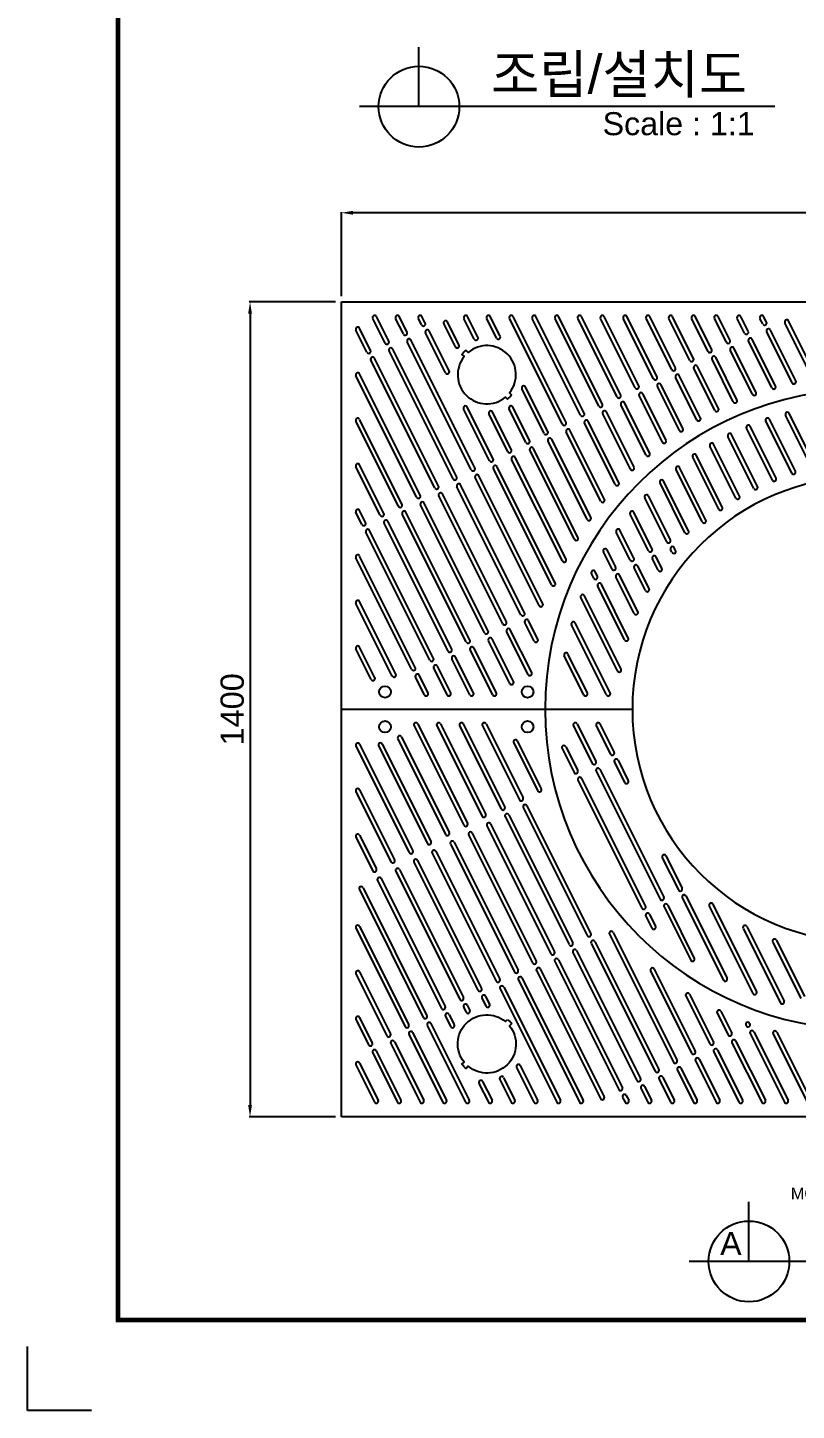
# Model space of a CAD drawing. Header units: millimetres. Extents: x 20003 to 26523, y -49763 to -45153.
# Drawn here: x 20003 to 21324, y -49763 to -47387 of the extents above; entities that cross this region are included whole.
import ezdxf
from ezdxf.enums import TextEntityAlignment as Align

# ---------------------------------------------------------------- set-up
doc = ezdxf.new("R2010")
doc.units = ezdxf.units.MM
doc.layers.add('LAYOUT', color=7, linetype='Continuous')
doc.layers.add('TEXT', color=7, linetype='Continuous')
doc.styles.get("Standard").update_dxf_attribs({"font": 'arial.ttf'})
doc.dimstyles.new('ISO-25', dxfattribs={"dimtxt": 40, "dimasz": 20, "dimexe": 1.25, "dimexo": 10, "dimgap": 10, "dimtad": 1, "dimdec": 0, "dimtxsty": 'Standard', "dimcen": 2.5, "dimclrd": 3, "dimclre": 3, "dimclrt": 3, "dimadec": 0, "dimazin": 0, "dimtfac": 1, "dimtdec": 0, "dimtmove": 0, "dimatfit": 3, "dimfxl": 0, "dimarcsym": 0})

# ---------------------------------------------------------------- blocks, each defined once
blk = doc.blocks.new('*D41')
at = {"color": 3, "lineweight": -2, "transparency": 16777216}
for p, q in [((20542, -47848.4), (20542, -47703.9)), ((22322, -47705.1), (20562, -47705.1)), ((22342, -47848.4), (22342, -47703.9))]:
    blk.add_line(p, q, dxfattribs=at)
at = {"color": 3, "transparency": 16777216}
for points in [[(20562, -47701.8), (20562, -47708.5), (20542, -47705.1)], [(22322, -47701.8), (22322, -47708.5), (22342, -47705.1)]]:
    blk.add_solid(points, dxfattribs=at)
at = {"layer": 'Defpoints', "color": 0, "transparency": 16777216}
for p in [(20542, -47705.1), (20542, -47858.4), (22342, -47858.4)]:
    blk.add_point(p, dxfattribs=at)
at = {"color": 3, "transparency": 16777216, "insert": (21442, -47674.7), "char_height": 40, "attachment_point": 5}
blk.add_mtext('1800', dxfattribs=at)
blk = doc.blocks.new('*D42')
at = {"color": 3, "lineweight": -2, "transparency": 16777216}
for p, q in [((20532, -47858.4), (20383.8, -47858.4)), ((20385.1, -47878.4), (20385.1, -49238.4)), ((20532, -49258.4), (20383.8, -49258.4))]:
    blk.add_line(p, q, dxfattribs=at)
at = {"color": 3, "transparency": 16777216}
for points in [[(20381.8, -47878.4), (20388.4, -47878.4), (20385.1, -47858.4)], [(20381.8, -49238.4), (20388.4, -49238.4), (20385.1, -49258.4)]]:
    blk.add_solid(points, dxfattribs=at)
at = {"layer": 'Defpoints', "color": 0, "transparency": 16777216}
for p in [(20542, -47858.4), (20385.1, -49258.4), (20542, -49258.4)]:
    blk.add_point(p, dxfattribs=at)
at = {"color": 3, "transparency": 16777216, "insert": (20354.7, -48558.4), "char_height": 40, "attachment_point": 5, "rotation": 90}
blk.add_mtext('1400', dxfattribs=at)

msp = doc.modelspace()

# ---------------------------------------------------------------- linework, layer by layer
for p, q in [((20675.3, -47522.7), (20675.3, -47420.4)), ((21286.6, -47522.7), (20572.9, -47522.7)), ((20542, -48558.4), (20542, -47858.4)), ((20542, -47858.4), (22342, -47858.4)), ((20617.3, -47929.1), (20596, -47886.5)), ((20623.6, -47926), (20602.3, -47883.4)), ((20648.6, -47913.4), (20635.1, -47886.5)), ((20654.9, -47910.3), (20641.4, -47883.4)), ((20679.9, -47897.8), (20674.3, -47886.5)), ((20686.2, -47894.7), (20680.5, -47883.4)), ((20737.9, -47935.4), (20717.9, -47895.5)), ((20744.1, -47932.3), (20724.2, -47892.4)), ((20770.3, -47922.1), (20752.5, -47886.5)), ((20776.6, -47918.9), (20758.8, -47883.4)), ((20808.7, -47920.6), (20791.7, -47886.5)), ((20815, -47917.4), (20797.9, -47883.4)), ((20921.8, -48068.5), (20830.8, -47886.5)), ((20928, -48065.3), (20837.1, -47883.4)), ((20953.1, -48052.8), (20869.9, -47886.5)), ((20959.3, -48049.7), (20876.2, -47883.4)), ((20984.4, -48037.2), (20909.1, -47886.5)), ((20990.6, -48034), (20915.3, -47883.4)), ((21015.7, -48021.5), (20948.2, -47886.5)), ((21022, -48018.4), (20954.4, -47883.4)), ((21047, -48005.9), (20987.3, -47886.5)), ((21053.3, -48002.7), (20993.6, -47883.4)), ((21078.3, -47990.2), (21026.4, -47886.5)), ((21084.6, -47987.1), (21032.7, -47883.4)), ((21109.6, -47974.5), (21065.6, -47886.5)), ((21115.9, -47971.4), (21071.8, -47883.4)), ((21140.9, -47958.9), (21104.7, -47886.5)), ((21147.2, -47955.8), (21111, -47883.4)), ((21172.2, -47943.2), (21143.8, -47886.5)), ((21178.5, -47940.1), (21150.1, -47883.4)), ((21203.5, -47927.6), (21183, -47886.5)), ((21209.8, -47924.5), (21189.2, -47883.4)), ((21234.8, -47911.9), (21222.1, -47886.5)), ((21241.1, -47908.8), (21228.4, -47883.4)), ((21266.1, -47896.2), (21261.2, -47886.5)), ((21272.4, -47893.1), (21267.5, -47883.4)), ((21352.3, -47990.4), (21304.1, -47894)), ((21358.6, -47987.3), (21310.4, -47890.9)), ((20586, -47944.7), (20567, -47906.7)), ((20592.3, -47941.6), (20573.2, -47903.5)), ((20721, -47980), (20686.6, -47911.2)), ((20727.3, -47976.9), (20692.9, -47908.1)), ((21288.2, -48003), (21247.8, -47922.2)), ((21316.6, -47997.2), (21272.8, -47909.7)), ((21322.9, -47994.1), (21279.1, -47906.6)), ((20733.9, -48162.4), (20624, -47942.5)), ((20740.2, -48159.2), (20630.3, -47939.4)), ((20765.3, -48146.7), (20655.3, -47926.9)), ((20771.5, -48143.6), (20661.6, -47923.7)), ((21248.2, -48017), (21210.2, -47941)), ((21254.5, -48013.9), (21216.5, -47937.9)), ((21281.9, -48006.1), (21241.5, -47925.4)), ((20702.6, -48178), (20592.7, -47958.2)), ((20708.9, -48174.9), (20599, -47955)), ((21190, -48041.5), (21153.9, -47969.2)), ((21215.5, -48029.8), (21178.9, -47956.7)), ((21221.8, -48026.7), (21185.2, -47953.5)), ((20671.3, -48193.7), (20567, -47984.9)), ((20677.6, -48190.6), (20573.2, -47981.8)), ((21152.8, -48060.9), (21116.3, -47988)), ((21159.1, -48057.8), (21122.6, -47984.8)), ((21183.8, -48044.6), (21147.6, -47972.3)), ((20890.5, -48084.1), (20852.3, -48007.7)), ((20896.7, -48081), (20858.5, -48004.5)), ((21100, -48096.1), (21060, -48016.1)), ((21122.8, -48079.1), (21085, -48003.6)), ((21129, -48076), (21091.3, -48000.5)), ((20802.8, -48127.9), (20758.3, -48039)), ((20865.4, -48096.6), (20836.5, -48038.8)), ((21065.6, -48121.4), (21022.4, -48034.9)), ((21071.9, -48118.3), (21028.7, -48031.8)), ((21093.7, -48099.3), (21053.7, -48019.3)), ((20640, -48209.3), (20567, -48063.2)), ((20646.3, -48206.2), (20573.2, -48060.1)), ((20796.6, -48131.1), (20752.1, -48042.1)), ((20827.9, -48115.4), (20795.5, -48050.8)), ((20834.1, -48112.3), (20801.8, -48047.6)), ((20859.2, -48099.8), (20830.3, -48042)), ((21019, -48168.9), (20966.1, -48063.1)), ((21038.6, -48145.6), (20991.1, -48050.6)), ((21044.9, -48142.5), (20997.4, -48047.4)), ((21316, -48152.5), (21271.2, -48062.9)), ((21322.2, -48149.3), (21277.5, -48059.8)), ((21350.5, -48143.3), (21305.3, -48052.9)), ((21356.8, -48140.2), (21311.6, -48049.8)), ((20987.9, -48200.8), (20928.5, -48081.9)), ((20994.2, -48197.6), (20934.7, -48078.7)), ((21012.7, -48172), (20959.8, -48066.2)), ((21250.8, -48178.8), (21206.1, -48089.4)), ((21257.1, -48175.6), (21212.4, -48086.2)), ((21282.8, -48164.3), (21238.1, -48075.1)), ((21289, -48161.2), (21244.4, -48072)), ((20942.4, -48266.1), (20865.9, -48113.2)), ((20948.6, -48263), (20872.1, -48110.1)), ((20964.4, -48232.1), (20897.2, -48097.5)), ((20970.7, -48228.9), (20903.4, -48094.4)), ((21220, -48195.3), (21175.4, -48106.1)), ((21226.2, -48192.2), (21181.6, -48103)), ((20921.9, -48303.4), (20834.6, -48128.8)), ((20928.1, -48300.3), (20840.8, -48125.7)), ((21190.4, -48214.4), (21145.7, -48125)), ((21196.7, -48211.3), (21151.9, -48121.8)), ((20608.7, -48225), (20567, -48141.5)), ((20615, -48221.9), (20573.2, -48138.3)), ((20881.9, -48380), (20772, -48160.1)), ((20888.2, -48376.9), (20778.2, -48157)), ((20903.2, -48344.4), (20803.3, -48144.5)), ((20909.5, -48341.3), (20809.5, -48141.4)), ((21162.2, -48236.2), (21117.1, -48146)), ((21168.4, -48233.1), (21123.3, -48142.9)), ((20850.6, -48395.7), (20740.7, -48175.8)), ((20856.9, -48392.5), (20746.9, -48172.7)), ((21132.3, -48254.8), (21089.6, -48169.2)), ((21138.6, -48251.7), (21095.8, -48166.1)), ((20788, -48427), (20678, -48207.1)), ((20794.2, -48423.8), (20684.3, -48204)), ((20819.3, -48411.3), (20709.3, -48191.4)), ((20825.5, -48408.2), (20715.6, -48188.3)), ((21101, -48270.4), (21063.2, -48194.8)), ((21107.3, -48267.3), (21069.5, -48191.7)), ((20577.4, -48240.6), (20567, -48219.7)), ((20583.7, -48237.5), (20573.2, -48216.6)), ((20756.7, -48442.6), (20646.7, -48222.8)), ((20762.9, -48439.5), (20653, -48219.6)), ((21069.7, -48286.1), (21038.1, -48222.9)), ((21076, -48283), (21044.4, -48219.8)), ((20694.1, -48473.9), (20584.1, -48254.1)), ((20700.3, -48470.8), (20590.4, -48250.9)), ((20725.4, -48458.3), (20615.4, -48238.4)), ((20731.6, -48455.1), (20621.7, -48235.3)), ((21038.4, -48301.8), (21014.4, -48253.7)), ((21044.7, -48298.6), (21020.7, -48250.6)), ((20662.8, -48489.6), (20567, -48298)), ((20669, -48486.5), (20573.2, -48294.9)), ((21007.1, -48317.4), (20992.2, -48287.6)), ((21013.4, -48314.3), (20998.5, -48284.4)), ((21086.4, -48319.4), (21076.4, -48299.5)), ((21092.6, -48316.3), (21082.7, -48296.4)), ((21110, -48288.4), (21107.7, -48283.9)), ((21116.3, -48285.3), (21114, -48280.7)), ((20975.8, -48333.1), (20971.7, -48324.9)), ((20982.1, -48329.9), (20978, -48321.8)), ((21064.7, -48354.2), (21045.1, -48315.2)), ((21070.9, -48351.1), (21051.4, -48312)), ((21028.8, -48438.9), (20982.5, -48346.5)), ((21035, -48435.8), (20988.8, -48343.3)), ((21045.2, -48393.7), (21013.8, -48330.8)), ((21051.5, -48390.5), (21020.1, -48327.7)), ((20635.6, -48497.9), (20573.2, -48373.1)), ((21016.4, -48492.4), (20953.3, -48366.4)), ((21022.6, -48489.3), (20959.6, -48363.2)), ((20629.4, -48501.1), (20567, -48376.3)), ((20869.1, -48495.2), (20832.3, -48421.6)), ((20873.4, -48441.3), (20857.3, -48409.1)), ((20879.7, -48438.2), (20863.6, -48406)), ((20997.7, -48533.4), (20937.5, -48413)), ((21004, -48530.2), (20943.8, -48409.8)), ((20831.4, -48513.9), (20794.7, -48440.4)), ((20837.7, -48510.7), (20801, -48437.3)), ((20862.8, -48498.4), (20826, -48424.7)), ((20593.3, -48507.1), (20567, -48454.5)), ((20599.5, -48504), (20573.2, -48451.4)), ((20769.2, -48530.2), (20738.3, -48468.6)), ((20802, -48533.4), (20763.4, -48456)), ((20808.3, -48530.2), (20769.6, -48452.9)), ((20958.6, -48533.4), (20925.1, -48466.4)), ((20964.8, -48530.2), (20931.3, -48463.3)), ((20723.8, -48533.4), (20700.8, -48487.3)), ((20730, -48530.2), (20707, -48484.2)), ((20762.9, -48533.4), (20732.1, -48471.7)), ((20684.7, -48533.4), (20669.5, -48503)), ((20690.9, -48530.2), (20675.7, -48499.9)), ((21042, -48558.4), (20542, -48558.4)), ((20542, -49258.4), (20542, -48558.4)), ((20666.9, -48586.5), (20752.4, -48757.6)), ((20673.2, -48583.4), (20758.7, -48754.5)), ((20706, -48586.5), (20783.8, -48741.9)), ((20712.3, -48583.4), (20790, -48738.8)), ((20745.2, -48586.5), (20816.6, -48729.4)), ((20751.4, -48583.4), (20822.9, -48726.3)), ((20784.3, -48586.5), (20847.9, -48713.8)), ((20790.6, -48583.4), (20854.2, -48710.6)), ((20940.8, -48586.5), (20973.1, -48651.2)), ((20947.1, -48583.4), (20979.4, -48648)), ((20979.9, -48586.5), (21004.5, -48635.5)), ((20986.2, -48583.4), (21010.7, -48632.4)), ((20638.9, -48608.8), (20721.1, -48773.3)), ((20645.2, -48605.7), (20727.4, -48770.1)), ((20567, -48621.4), (20658.5, -48804.6)), ((20573.2, -48618.3), (20664.8, -48801.4)), ((20605.9, -48621.1), (20689.8, -48788.9)), ((20612.2, -48618), (20696.1, -48785.8)), ((20838.1, -48615.8), (20879.2, -48698.1)), ((20844.3, -48612.6), (20885.5, -48695)), ((20921.3, -48625.7), (20941.8, -48666.8)), ((20927.6, -48622.6), (20948.1, -48663.7)), ((21011.2, -48648.9), (21028.8, -48684.2)), ((21017.4, -48645.8), (21035.1, -48681.1)), ((20948.6, -48680.2), (21058.5, -48900.1)), ((20954.8, -48677.1), (21064.8, -48897)), ((20979.9, -48664.6), (21089.8, -48884.5)), ((20986.1, -48661.4), (21096.1, -48881.3)), ((20567, -48699.7), (20627.2, -48820.2)), ((20573.2, -48696.5), (20633.5, -48817.1)), ((20854.6, -48727.2), (20964.6, -48947.1)), ((20860.9, -48724.1), (20970.8, -48943.9)), ((20823.3, -48742.8), (20933.3, -48962.7)), ((20829.6, -48739.7), (20939.5, -48959.6)), ((20567, -48777.9), (20595.9, -48835.9)), ((20573.2, -48774.8), (20602.2, -48832.7)), ((20760.7, -48774.1), (20870.7, -48994)), ((20767, -48771), (20876.9, -48990.9)), ((20792, -48758.5), (20902, -48978.4)), ((20798.3, -48755.4), (20908.2, -48975.2)), ((20729.4, -48789.8), (20839.4, -49009.7)), ((20735.7, -48786.7), (20845.6, -49006.5)), ((20666.8, -48821.1), (20776.7, -49041)), ((20673.1, -48818), (20783, -49037.8)), ((20698.1, -48805.5), (20808.1, -49025.3)), ((20704.4, -48802.3), (20814.3, -49022.2)), ((21093.4, -48813.4), (21121.1, -48868.8)), ((21099.7, -48810.3), (21127.4, -48865.7)), ((20610.5, -48849.3), (20720.4, -49069.2)), ((20635.5, -48836.8), (20745.4, -49056.6)), ((20641.8, -48833.6), (20751.7, -49053.5)), ((20572.9, -48868.1), (20682.8, -49087.9)), ((20579.2, -48864.9), (20689.1, -49084.8)), ((20604.2, -48852.4), (20714.1, -49072.3)), ((21102.8, -48894.7), (21148.5, -48986.3)), ((21127.8, -48882.2), (21198.4, -49023.5)), ((21134.1, -48879.1), (21204.7, -49020.3)), ((21174, -48896.4), (21249.2, -49046.7)), ((21180.3, -48893.3), (21255.4, -49043.6)), ((21065.2, -48913.5), (21075.7, -48934.5)), ((21071.5, -48910.4), (21081.9, -48931.3)), ((21096.5, -48897.9), (21142.3, -48989.4)), ((20567, -48934.5), (20651.5, -49103.6)), ((20573.2, -48931.3), (20657.8, -49100.5)), ((21008.8, -48941.7), (21118.8, -49161.6)), ((21232.3, -48934.7), (21296.3, -49062.8)), ((21238.6, -48931.5), (21302.6, -49059.6)), ((20971.3, -48960.5), (21081.2, -49180.4)), ((20977.5, -48957.3), (21087.5, -49177.2)), ((21002.6, -48944.8), (21112.5, -49164.7)), ((21283.2, -48958.2), (21331.7, -49055.1)), ((21289.4, -48955.1), (21337.9, -49052)), ((20908.7, -48991.8), (21018.6, -49211.7)), ((20914.9, -48988.7), (21024.9, -49208.5)), ((20940, -48976.1), (21049.9, -49196)), ((20946.2, -48973), (21056.2, -49192.9)), ((20567, -49012.7), (20620.2, -49119.2)), ((20573.2, -49009.6), (20626.5, -49116.1)), ((20877.4, -49007.4), (20987.3, -49227.3)), ((20883.6, -49004.3), (20993.6, -49224.2)), ((21073.2, -49007.9), (21143.8, -49149.1)), ((21079.5, -49004.7), (21150.1, -49145.9)), ((20814.8, -49038.7), (20912.1, -49233.4)), ((20821, -49035.6), (20918.3, -49230.2)), ((20846.1, -49023.1), (20951.2, -49233.4)), ((20852.3, -49020), (20957.5, -49230.2)), ((20783.5, -49054.4), (20790.4, -49068.4)), ((20789.7, -49051.3), (20796.7, -49065.3)), ((21133.9, -49050.9), (21175.1, -49133.4)), ((21140.2, -49047.8), (21181.4, -49130.3)), ((20720.8, -49085.7), (20729.7, -49103.5)), ((20727.1, -49082.6), (20736, -49100.3)), ((20752.1, -49070), (20756.6, -49078.9)), ((20758.4, -49066.9), (20762.8, -49075.7)), ((21187.7, -49080.3), (21206.4, -49117.7)), ((21194, -49077.1), (21212.7, -49114.6)), ((20567, -49091), (20588.9, -49134.9)), ((20573.2, -49087.9), (20595.2, -49131.8)), ((20689.5, -49101.4), (20755.5, -49233.4)), ((20695.8, -49098.2), (20761.8, -49230.2)), ((21237.3, -49101.2), (21237.7, -49102.1)), ((21243.6, -49098.1), (21244, -49099)), ((20626.9, -49132.7), (20677.3, -49233.4)), ((20633.2, -49129.5), (20683.5, -49230.2)), ((20658.2, -49117), (20716.4, -49233.4)), ((20664.5, -49113.9), (20722.7, -49230.2)), ((21213.1, -49131.2), (21264.3, -49233.4)), ((21219.4, -49128), (21270.5, -49230.2)), ((21244.5, -49115.5), (21303.4, -49233.4)), ((21250.7, -49112.4), (21309.6, -49230.2)), ((21283.9, -49116.1), (21342.5, -49233.4)), ((21290.1, -49113), (21348.8, -49230.2)), ((20595.6, -49148.3), (20638.2, -49233.4)), ((20601.9, -49145.2), (20644.4, -49230.2)), ((21181.8, -49146.8), (21225.1, -49233.4)), ((21188.1, -49143.7), (21231.4, -49230.2)), ((20567, -49169.3), (20599, -49233.4)), ((20573.2, -49166.1), (20605.3, -49230.2)), ((20843, -49173.6), (20872.9, -49233.4)), ((20849.3, -49170.4), (20879.2, -49230.2)), ((21119.2, -49178.1), (21146.9, -49233.4)), ((21125.5, -49175), (21153.1, -49230.2)), ((21150.5, -49162.5), (21186, -49233.4)), ((21156.8, -49159.3), (21192.3, -49230.2)), ((20778.5, -49201.1), (20794.7, -49233.4)), ((20784.8, -49198), (20800.9, -49230.2)), ((20814.3, -49194.4), (20833.8, -49233.4)), ((20820.6, -49191.3), (20840.1, -49230.2)), ((21087.9, -49193.8), (21107.7, -49233.4)), ((21094.2, -49190.6), (21114, -49230.2)), ((21025.3, -49225.1), (21029.5, -49233.4)), ((21031.6, -49221.9), (21035.7, -49230.2)), ((21056.6, -49209.4), (21068.6, -49233.4)), ((21062.9, -49206.3), (21074.9, -49230.2)), ((22342, -49258.4), (20542, -49258.4)), ((21242.3, -49507.1), (21242.3, -49404.7)), ((21853.6, -49507.1), (21139.9, -49507.1)), ((20003, -49763), (20003, -49653.2)), ((20112.8, -49763), (20003, -49763))]:
    msp.add_line(p, q)
for points in [[(20827.6, -48025.3, 0.045549), (20834.6, -48018.1), (20831, -48014.6, 0.904534), (20759.9, -47945), (20756.3, -47941.5, 0.045549), (20749.3, -47948.6), (20752.9, -47952.1, 0.904534), (20824, -48021.8)], [(20827.6, -49091.5, -0.045549), (20834.6, -49098.6), (20831, -49102.1, -0.904534), (20759.9, -49171.8), (20756.3, -49175.3, -0.045549), (20749.3, -49168.1), (20752.9, -49164.6, -0.904534), (20824, -49095)]]:
    msp.add_lwpolyline(points, format="xyb", close=True)
for centre, radius in [((20675.3, -47522.7), 69.4), ((20617, -48528.4), 10), ((20862, -48528.4), 10), ((20617, -48588.4), 10), ((20862, -48588.4), 10), ((21242.3, -49507.1), 69.4)]:
    msp.add_circle(centre, radius)
for centre, radius, start, end in [((20599.1, -47884.9), 3.5, 26.5651, 206.5651), ((20638.3, -47884.9), 3.5, 26.5651, 206.5651), ((20677.4, -47884.9), 3.5, 26.5651, 206.5651), ((20683, -47896.2), 3.5, 206.5651, 26.5651), ((20721.1, -47894), 3.5, 26.5651, 206.5651), ((20755.7, -47884.9), 3.5, 26.5651, 206.5651), ((20794.8, -47884.9), 3.5, 26.5651, 206.5651), ((20833.9, -47884.9), 3.5, 26.5651, 206.5651), ((20873.1, -47884.9), 3.5, 26.5651, 206.5651), ((20912.2, -47884.9), 3.5, 26.5651, 206.5651), ((20951.3, -47884.9), 3.5, 26.5651, 206.5651), ((20990.4, -47884.9), 3.5, 26.5651, 206.5651), ((21029.6, -47884.9), 3.5, 26.5651, 206.5651), ((21068.7, -47884.9), 3.5, 26.5651, 206.5651), ((21107.8, -47884.9), 3.5, 26.5651, 206.5651), ((21147, -47884.9), 3.5, 26.5651, 206.5651), ((21186.1, -47884.9), 3.5, 26.5651, 206.5651), ((21225.2, -47884.9), 3.5, 26.5651, 206.5651), ((21264.4, -47884.9), 3.5, 26.5651, 206.5651), ((21269.3, -47894.7), 3.5, 206.5651, 26.5651), ((21307.3, -47892.5), 3.5, 26.5651, 206.5651), ((20570.1, -47905.1), 3.5, 26.5651, 206.5651), ((20651.7, -47911.9), 3.5, 206.5651, 26.5651), ((20658.4, -47925.3), 3.5, 26.5651, 206.5651), ((20689.7, -47909.6), 3.5, 26.5651, 206.5651), ((20773.5, -47920.5), 3.5, 206.5651, 26.5651), ((20811.8, -47919), 3.5, 206.5651, 26.5651), ((21238, -47910.4), 3.5, 206.5651, 26.5651), ((21244.7, -47923.8), 3.5, 26.5651, 206.5651), ((21276, -47908.1), 3.5, 26.5651, 206.5651), ((20589.1, -47943.2), 3.5, 206.5651, 26.5651), ((20620.4, -47927.5), 3.5, 206.5651, 26.5651), ((20627.1, -47940.9), 3.5, 26.5651, 206.5651), ((20741, -47933.8), 3.5, 206.5651, 26.5651), ((21175.3, -47941.7), 3.5, 206.5651, 26.5651), ((21206.7, -47926), 3.5, 206.5651, 26.5651), ((21213.4, -47939.4), 3.5, 26.5651, 206.5651), ((20595.8, -47956.6), 3.5, 26.5651, 206.5651), ((21144, -47957.3), 3.5, 206.5651, 26.5651), ((21150.7, -47970.7), 3.5, 26.5651, 206.5651), ((21182.1, -47955.1), 3.5, 26.5651, 206.5651), ((20570.1, -47983.4), 3.5, 26.5651, 206.5651), ((20724.2, -47978.5), 3.5, 206.5651, 26.5651), ((21081.4, -47988.6), 3.5, 206.5651, 26.5651), ((21112.7, -47973), 3.5, 206.5651, 26.5651), ((21119.4, -47986.4), 3.5, 26.5651, 206.5651), ((21319.7, -47995.6), 3.5, 206.5651, 26.5651), ((20855.4, -48006.1), 3.5, 26.5651, 206.5651), ((21442, -48558.4), 550, 0, 180), ((21050.1, -48004.3), 3.5, 206.5651, 26.5651), ((21056.8, -48017.7), 3.5, 26.5651, 206.5651), ((21088.1, -48002.1), 3.5, 26.5651, 206.5651), ((21251.4, -48015.4), 3.5, 206.5651, 26.5651), ((21285, -48004.5), 3.5, 206.5651, 26.5651), ((20755.2, -48040.6), 3.5, 26.5651, 206.5651), ((20833.4, -48040.4), 3.5, 26.5651, 206.5651), ((20987.5, -48035.6), 3.5, 206.5651, 26.5651), ((21018.8, -48019.9), 3.5, 206.5651, 26.5651), ((21025.5, -48033.4), 3.5, 26.5651, 206.5651), ((21186.9, -48043.1), 3.5, 206.5651, 26.5651), ((21218.6, -48028.3), 3.5, 206.5651, 26.5651), ((20570.1, -48061.6), 3.5, 26.5651, 206.5651), ((20798.7, -48049.2), 3.5, 26.5651, 206.5651), ((20924.9, -48066.9), 3.5, 206.5651, 26.5651), ((20956.2, -48051.2), 3.5, 206.5651, 26.5651), ((20962.9, -48064.7), 3.5, 26.5651, 206.5651), ((20994.2, -48049), 3.5, 26.5651, 206.5651), ((21155.9, -48059.3), 3.5, 206.5651, 26.5651), ((21274.3, -48061.4), 3.5, 26.5651, 206.5651), ((21308.5, -48051.4), 3.5, 26.5651, 206.5651), ((20893.6, -48082.6), 3.5, 206.5651, 26.5651), ((20931.6, -48080.3), 3.5, 26.5651, 206.5651), ((21125.9, -48077.6), 3.5, 206.5651, 26.5651), ((21209.3, -48087.8), 3.5, 26.5651, 206.5651), ((21241.3, -48073.5), 3.5, 26.5651, 206.5651), ((20831, -48113.9), 3.5, 206.5651, 26.5651), ((20862.3, -48098.2), 3.5, 206.5651, 26.5651), ((20869, -48111.6), 3.5, 26.5651, 206.5651), ((20900.3, -48096), 3.5, 26.5651, 206.5651), ((21096.8, -48097.7), 3.5, 206.5651, 26.5651), ((21178.5, -48104.5), 3.5, 26.5651, 206.5651), ((20570.1, -48139.9), 3.5, 26.5651, 206.5651), ((20799.7, -48129.5), 3.5, 206.5651, 26.5651), ((20837.7, -48127.3), 3.5, 26.5651, 206.5651), ((21068.8, -48119.8), 3.5, 206.5651, 26.5651), ((21148.8, -48123.4), 3.5, 26.5651, 206.5651), ((20737.1, -48160.8), 3.5, 206.5651, 26.5651), ((20768.4, -48145.2), 3.5, 206.5651, 26.5651), ((20775.1, -48158.6), 3.5, 26.5651, 206.5651), ((20806.4, -48142.9), 3.5, 26.5651, 206.5651), ((21041.8, -48144.1), 3.5, 206.5651, 26.5651), ((21442, -48558.4), 400, 0, 180), ((21120.2, -48144.4), 3.5, 26.5651, 206.5651), ((21319.1, -48150.9), 3.5, 206.5651, 26.5651), ((20705.8, -48176.5), 3.5, 206.5651, 26.5651), ((20743.8, -48174.2), 3.5, 26.5651, 206.5651), ((21015.8, -48170.5), 3.5, 206.5651, 26.5651), ((21092.7, -48167.7), 3.5, 26.5651, 206.5651), ((21254, -48177.2), 3.5, 206.5651, 26.5651), ((21285.9, -48162.8), 3.5, 206.5651, 26.5651), ((20643.2, -48207.8), 3.5, 206.5651, 26.5651), ((20674.5, -48192.1), 3.5, 206.5651, 26.5651), ((20681.2, -48205.5), 3.5, 26.5651, 206.5651), ((20712.5, -48189.9), 3.5, 26.5651, 206.5651), ((20991.1, -48199.2), 3.5, 206.5651, 26.5651), ((21066.3, -48193.2), 3.5, 26.5651, 206.5651), ((21223.1, -48193.7), 3.5, 206.5651, 26.5651), ((20570.1, -48218.2), 3.5, 26.5651, 206.5651), ((20611.9, -48223.4), 3.5, 206.5651, 26.5651), ((20649.9, -48221.2), 3.5, 26.5651, 206.5651), ((20967.6, -48230.5), 3.5, 206.5651, 26.5651), ((21041.3, -48221.3), 3.5, 26.5651, 206.5651), ((21193.5, -48212.9), 3.5, 206.5651, 26.5651), ((20580.6, -48239.1), 3.5, 206.5651, 26.5651), ((20587.3, -48252.5), 3.5, 26.5651, 206.5651), ((20618.6, -48236.8), 3.5, 26.5651, 206.5651), ((21017.5, -48252.1), 3.5, 26.5651, 206.5651), ((21135.5, -48253.2), 3.5, 206.5651, 26.5651), ((21165.3, -48234.7), 3.5, 206.5651, 26.5651), ((20945.5, -48264.6), 3.5, 206.5651, 26.5651), ((21104.2, -48268.9), 3.5, 206.5651, 26.5651), ((21110.9, -48282.3), 3.5, 26.5651, 206.5651), ((20570.1, -48296.4), 3.5, 26.5651, 206.5651), ((20925, -48301.9), 3.5, 206.5651, 26.5651), ((20995.3, -48286), 3.5, 26.5651, 206.5651), ((21041.6, -48300.2), 3.5, 206.5651, 26.5651), ((21072.9, -48284.5), 3.5, 206.5651, 26.5651), ((21079.6, -48298), 3.5, 26.5651, 206.5651), ((21113.2, -48286.9), 3.5, 206.5651, 26.5651), ((20974.9, -48323.3), 3.5, 26.5651, 206.5651), ((21010.2, -48315.8), 3.5, 206.5651, 26.5651), ((21017, -48329.3), 3.5, 26.5651, 206.5651), ((21048.3, -48313.6), 3.5, 26.5651, 206.5651), ((21089.5, -48317.9), 3.5, 206.5651, 26.5651), ((20906.4, -48342.9), 3.5, 206.5651, 26.5651), ((20978.9, -48331.5), 3.5, 206.5651, 26.5651), ((20985.7, -48344.9), 3.5, 26.5651, 206.5651), ((20570.1, -48374.7), 3.5, 26.5651, 206.5651), ((20956.5, -48364.8), 3.5, 26.5651, 206.5651), ((21067.8, -48352.7), 3.5, 206.5651, 26.5651), ((20853.7, -48394.1), 3.5, 206.5651, 26.5651), ((20885, -48378.5), 3.5, 206.5651, 26.5651), ((21048.4, -48392.1), 3.5, 206.5651, 26.5651), ((20822.4, -48409.8), 3.5, 206.5651, 26.5651), ((20829.1, -48423.2), 3.5, 26.5651, 206.5651), ((20860.4, -48407.5), 3.5, 26.5651, 206.5651), ((20940.6, -48411.4), 3.5, 26.5651, 206.5651), ((20759.8, -48441.1), 3.5, 206.5651, 26.5651), ((20791.1, -48425.4), 3.5, 206.5651, 26.5651), ((20797.8, -48438.8), 3.5, 26.5651, 206.5651), ((20876.5, -48439.7), 3.5, 206.5651, 26.5651), ((21031.9, -48437.4), 3.5, 206.5651, 26.5651), ((20570.1, -48453), 3.5, 26.5651, 206.5651), ((20728.5, -48456.7), 3.5, 206.5651, 26.5651), ((20735.2, -48470.1), 3.5, 26.5651, 206.5651), ((20766.5, -48454.5), 3.5, 26.5651, 206.5651), ((20928.2, -48464.8), 3.5, 26.5651, 206.5651), ((20665.9, -48488), 3.5, 206.5651, 26.5651), ((20697.2, -48472.4), 3.5, 206.5651, 26.5651), ((20703.9, -48485.8), 3.5, 26.5651, 206.5651), ((21019.5, -48490.8), 3.5, 206.5651, 26.5651), ((20596.4, -48505.5), 3.5, 206.5651, 26.5651), ((20632.5, -48499.5), 3.5, 206.5651, 26.5651), ((20672.6, -48501.4), 3.5, 26.5651, 206.5651), ((20834.6, -48512.3), 3.5, 206.5651, 26.5651), ((20865.9, -48496.8), 3.5, 206.5651, 26.5651), ((20687.8, -48531.8), 3.5, 206.5651, 26.5651), ((20726.9, -48531.8), 3.5, 206.5651, 26.5651), ((20766, -48531.8), 3.5, 206.5651, 26.5651), ((20805.2, -48531.8), 3.5, 206.5651, 26.5651), ((20961.7, -48531.8), 3.5, 206.5651, 26.5651), ((21000.8, -48531.8), 3.5, 206.5651, 26.5651), ((21442, -48558.4), 550, 180, 0), ((21442, -48558.4), 400, 180, 0), ((20670, -48584.9), 3.5, 26.5651, 206.5651), ((20709.2, -48584.9), 3.5, 26.5651, 206.5651), ((20748.3, -48584.9), 3.5, 26.5651, 206.5651), ((20787.4, -48584.9), 3.5, 26.5651, 206.5651), ((20943.9, -48584.9), 3.5, 26.5651, 206.5651), ((20983.1, -48584.9), 3.5, 26.5651, 206.5651), ((20642.1, -48607.2), 3.5, 26.5651, 206.5651), ((20841.2, -48614.2), 3.5, 26.5651, 206.5651), ((20570.1, -48619.9), 3.5, 26.5651, 206.5651), ((20609.1, -48619.6), 3.5, 26.5651, 206.5651), ((20924.4, -48624.2), 3.5, 26.5651, 206.5651), ((21007.6, -48633.9), 3.5, 206.5651, 26.5651), ((20976.3, -48649.6), 3.5, 206.5651, 26.5651), ((20983, -48663), 3.5, 26.5651, 206.5651), ((21014.3, -48647.4), 3.5, 26.5651, 206.5651), ((20945, -48665.2), 3.5, 206.5651, 26.5651), ((20951.7, -48678.7), 3.5, 26.5651, 206.5651), ((21031.9, -48682.6), 3.5, 206.5651, 26.5651), ((20570.1, -48698.1), 3.5, 26.5651, 206.5651), ((20882.4, -48696.6), 3.5, 206.5651, 26.5651), ((20819.8, -48727.9), 3.5, 206.5651, 26.5651), ((20851.1, -48712.2), 3.5, 206.5651, 26.5651), ((20857.8, -48725.6), 3.5, 26.5651, 206.5651), ((20755.6, -48756), 3.5, 206.5651, 26.5651), ((20786.9, -48740.4), 3.5, 206.5651, 26.5651), ((20795.2, -48756.9), 3.5, 26.5651, 206.5651), ((20826.5, -48741.3), 3.5, 26.5651, 206.5651), ((20570.1, -48776.4), 3.5, 26.5651, 206.5651), ((20724.3, -48771.7), 3.5, 206.5651, 26.5651), ((20763.9, -48772.6), 3.5, 26.5651, 206.5651), ((20661.7, -48803), 3.5, 206.5651, 26.5651), ((20693, -48787.3), 3.5, 206.5651, 26.5651), ((20701.2, -48803.9), 3.5, 26.5651, 206.5651), ((20732.5, -48788.2), 3.5, 26.5651, 206.5651), ((20630.4, -48818.6), 3.5, 206.5651, 26.5651), ((20669.9, -48819.5), 3.5, 26.5651, 206.5651), ((21096.5, -48811.8), 3.5, 26.5651, 206.5651), ((20599.1, -48834.3), 3.5, 206.5651, 26.5651), ((20607.3, -48850.8), 3.5, 26.5651, 206.5651), ((20638.6, -48835.2), 3.5, 26.5651, 206.5651), ((20576, -48866.5), 3.5, 26.5651, 206.5651), ((21124.2, -48867.2), 3.5, 206.5651, 26.5651), ((21061.6, -48898.5), 3.5, 206.5651, 26.5651), ((21092.9, -48882.9), 3.5, 206.5651, 26.5651), ((21099.6, -48896.3), 3.5, 26.5651, 206.5651), ((21130.9, -48880.7), 3.5, 26.5651, 206.5651), ((21177.2, -48894.8), 3.5, 26.5651, 206.5651), ((21068.3, -48912), 3.5, 26.5651, 206.5651), ((20570.1, -48932.9), 3.5, 26.5651, 206.5651), ((20967.7, -48945.5), 3.5, 206.5651, 26.5651), ((21005.7, -48943.3), 3.5, 26.5651, 206.5651), ((21078.8, -48932.9), 3.5, 206.5651, 26.5651), ((21235.4, -48933.1), 3.5, 26.5651, 206.5651), ((20936.4, -48961.2), 3.5, 206.5651, 26.5651), ((20974.4, -48958.9), 3.5, 26.5651, 206.5651), ((21286.3, -48956.6), 3.5, 26.5651, 206.5651), ((20873.8, -48992.5), 3.5, 206.5651, 26.5651), ((20905.1, -48976.8), 3.5, 206.5651, 26.5651), ((20911.8, -48990.2), 3.5, 26.5651, 206.5651), ((20943.1, -48974.6), 3.5, 26.5651, 206.5651), ((21145.4, -48987.9), 3.5, 206.5651, 26.5651), ((20570.1, -49011.2), 3.5, 26.5651, 206.5651), ((20842.5, -49008.1), 3.5, 206.5651, 26.5651), ((20880.5, -49005.9), 3.5, 26.5651, 206.5651), ((21076.4, -49006.3), 3.5, 26.5651, 206.5651), ((20779.9, -49039.4), 3.5, 206.5651, 26.5651), ((20811.2, -49023.8), 3.5, 206.5651, 26.5651), ((20817.9, -49037.2), 3.5, 26.5651, 206.5651), ((20849.2, -49021.5), 3.5, 26.5651, 206.5651), ((21201.6, -49021.9), 3.5, 206.5651, 26.5651), ((20748.6, -49055.1), 3.5, 206.5651, 26.5651), ((20786.6, -49052.8), 3.5, 26.5651, 206.5651), ((21137, -49049.4), 3.5, 26.5651, 206.5651), ((21252.3, -49045.1), 3.5, 206.5651, 26.5651), ((21299.5, -49061.2), 3.5, 206.5651, 26.5651), ((20570.1, -49089.4), 3.5, 26.5651, 206.5651), ((20686, -49086.4), 3.5, 206.5651, 26.5651), ((20717.3, -49070.7), 3.5, 206.5651, 26.5651), ((20724, -49084.1), 3.5, 26.5651, 206.5651), ((20755.3, -49068.5), 3.5, 26.5651, 206.5651), ((20759.7, -49077.3), 3.5, 206.5651, 26.5651), ((20793.6, -49066.8), 3.5, 206.5651, 26.5651), ((21190.8, -49078.7), 3.5, 26.5651, 206.5651), ((20654.7, -49102), 3.5, 206.5651, 26.5651), ((20692.7, -49099.8), 3.5, 26.5651, 206.5651), ((20732.9, -49101.9), 3.5, 206.5651, 26.5651), ((21240.4, -49099.6), 3.5, 26.5651, 206.5651), ((21240.9, -49100.5), 3.5, 206.5651, 26.5651), ((21247.6, -49113.9), 3.5, 26.5651, 206.5651), ((21287, -49114.5), 3.5, 26.5651, 206.5651), ((20592, -49133.3), 3.5, 206.5651, 26.5651), ((20623.4, -49117.7), 3.5, 206.5651, 26.5651), ((20630.1, -49131.1), 3.5, 26.5651, 206.5651), ((20661.4, -49115.4), 3.5, 26.5651, 206.5651), ((21178.3, -49131.8), 3.5, 206.5651, 26.5651), ((21209.6, -49116.2), 3.5, 206.5651, 26.5651), ((21216.3, -49129.6), 3.5, 26.5651, 206.5651), ((20598.8, -49146.7), 3.5, 26.5651, 206.5651), ((21147, -49147.5), 3.5, 206.5651, 26.5651), ((21153.7, -49160.9), 3.5, 26.5651, 206.5651), ((21185, -49145.2), 3.5, 26.5651, 206.5651), ((20570.1, -49167.7), 3.5, 26.5651, 206.5651), ((20846.2, -49172), 3.5, 26.5651, 206.5651), ((21084.4, -49178.8), 3.5, 206.5651, 26.5651), ((21115.7, -49163.1), 3.5, 206.5651, 26.5651), ((21122.4, -49176.6), 3.5, 26.5651, 206.5651), ((20781.7, -49199.5), 3.5, 26.5651, 206.5651), ((20817.5, -49192.8), 3.5, 26.5651, 206.5651), ((21053, -49194.4), 3.5, 206.5651, 26.5651), ((21059.8, -49207.9), 3.5, 26.5651, 206.5651), ((21091.1, -49192.2), 3.5, 26.5651, 206.5651), ((20990.4, -49225.7), 3.5, 206.5651, 26.5651), ((21021.7, -49210.1), 3.5, 206.5651, 26.5651), ((21028.5, -49223.5), 3.5, 26.5651, 206.5651), ((20602.2, -49231.8), 3.5, 206.5651, 26.5651), ((20641.3, -49231.8), 3.5, 206.5651, 26.5651), ((20680.4, -49231.8), 3.5, 206.5651, 26.5651), ((20719.5, -49231.8), 3.5, 206.5651, 26.5651), ((20758.7, -49231.8), 3.5, 206.5651, 26.5651), ((20797.8, -49231.8), 3.5, 206.5651, 26.5651), ((20836.9, -49231.8), 3.5, 206.5651, 26.5651), ((20876.1, -49231.8), 3.5, 206.5651, 26.5651), ((20915.2, -49231.8), 3.5, 206.5651, 26.5651), ((20954.3, -49231.8), 3.5, 206.5651, 26.5651), ((21032.6, -49231.8), 3.5, 206.5651, 26.5651), ((21071.7, -49231.8), 3.5, 206.5651, 26.5651), ((21110.9, -49231.8), 3.5, 206.5651, 26.5651), ((21150, -49231.8), 3.5, 206.5651, 26.5651), ((21189.1, -49231.8), 3.5, 206.5651, 26.5651), ((21228.3, -49231.8), 3.5, 206.5651, 26.5651), ((21267.4, -49231.8), 3.5, 206.5651, 26.5651), ((21306.5, -49231.8), 3.5, 206.5651, 26.5651)]:
    msp.add_arc(centre, radius, start, end)
at = {"layer": 'LAYOUT'}
msp.add_line((20158.2, -49421.5), (20158.2, -49607.7), dxfattribs=at)
at = {"layer": 'LAYOUT', "const_width": 7.76}
msp.add_lwpolyline([(20158.2, -49607.7), (26367.5, -49607.7), (26367.5, -45307.8), (20158.2, -45307.8)], close=True, dxfattribs=at)

# ---------------------------------------------------------------- texts
for s, height, p in [('MODEL NO. AG1814', 20, (21314.3, -49400.5)), ('A', 39.6, (21192.9, -49496))]:
    msp.add_text(s, height=height).set_placement(p)
at = {"layer": 'TEXT'}
msp.add_text('조립/설치도', height=66, dxfattribs=at).set_placement((21019.3, -47500), align=Align.CENTER)
msp.add_text('Scale : 1:1', height=39.6, dxfattribs=at).set_placement((20990.9, -47571.8))

# ---------------------------------------------------------------- dimensions: what is measured, and where the dimension line sits
dim = msp.add_linear_dim(base=(20542, -47705.1), p1=(22342, -47858.4), p2=(20542, -47858.4), dimstyle='ISO-25')
dim.commit()
dim.dimension.update_dxf_attribs({"geometry": '*D41', "text_midpoint": (21442, -47674.7)})
dim = msp.add_linear_dim(base=(20385.1, -49258.4), p1=(20542, -47858.4), p2=(20542, -49258.4), angle=90, dimstyle='ISO-25')
dim.commit()
dim.dimension.update_dxf_attribs({"geometry": '*D42', "text_midpoint": (20354.7, -48558.4)})

doc.saveas('drawing.dxf')
